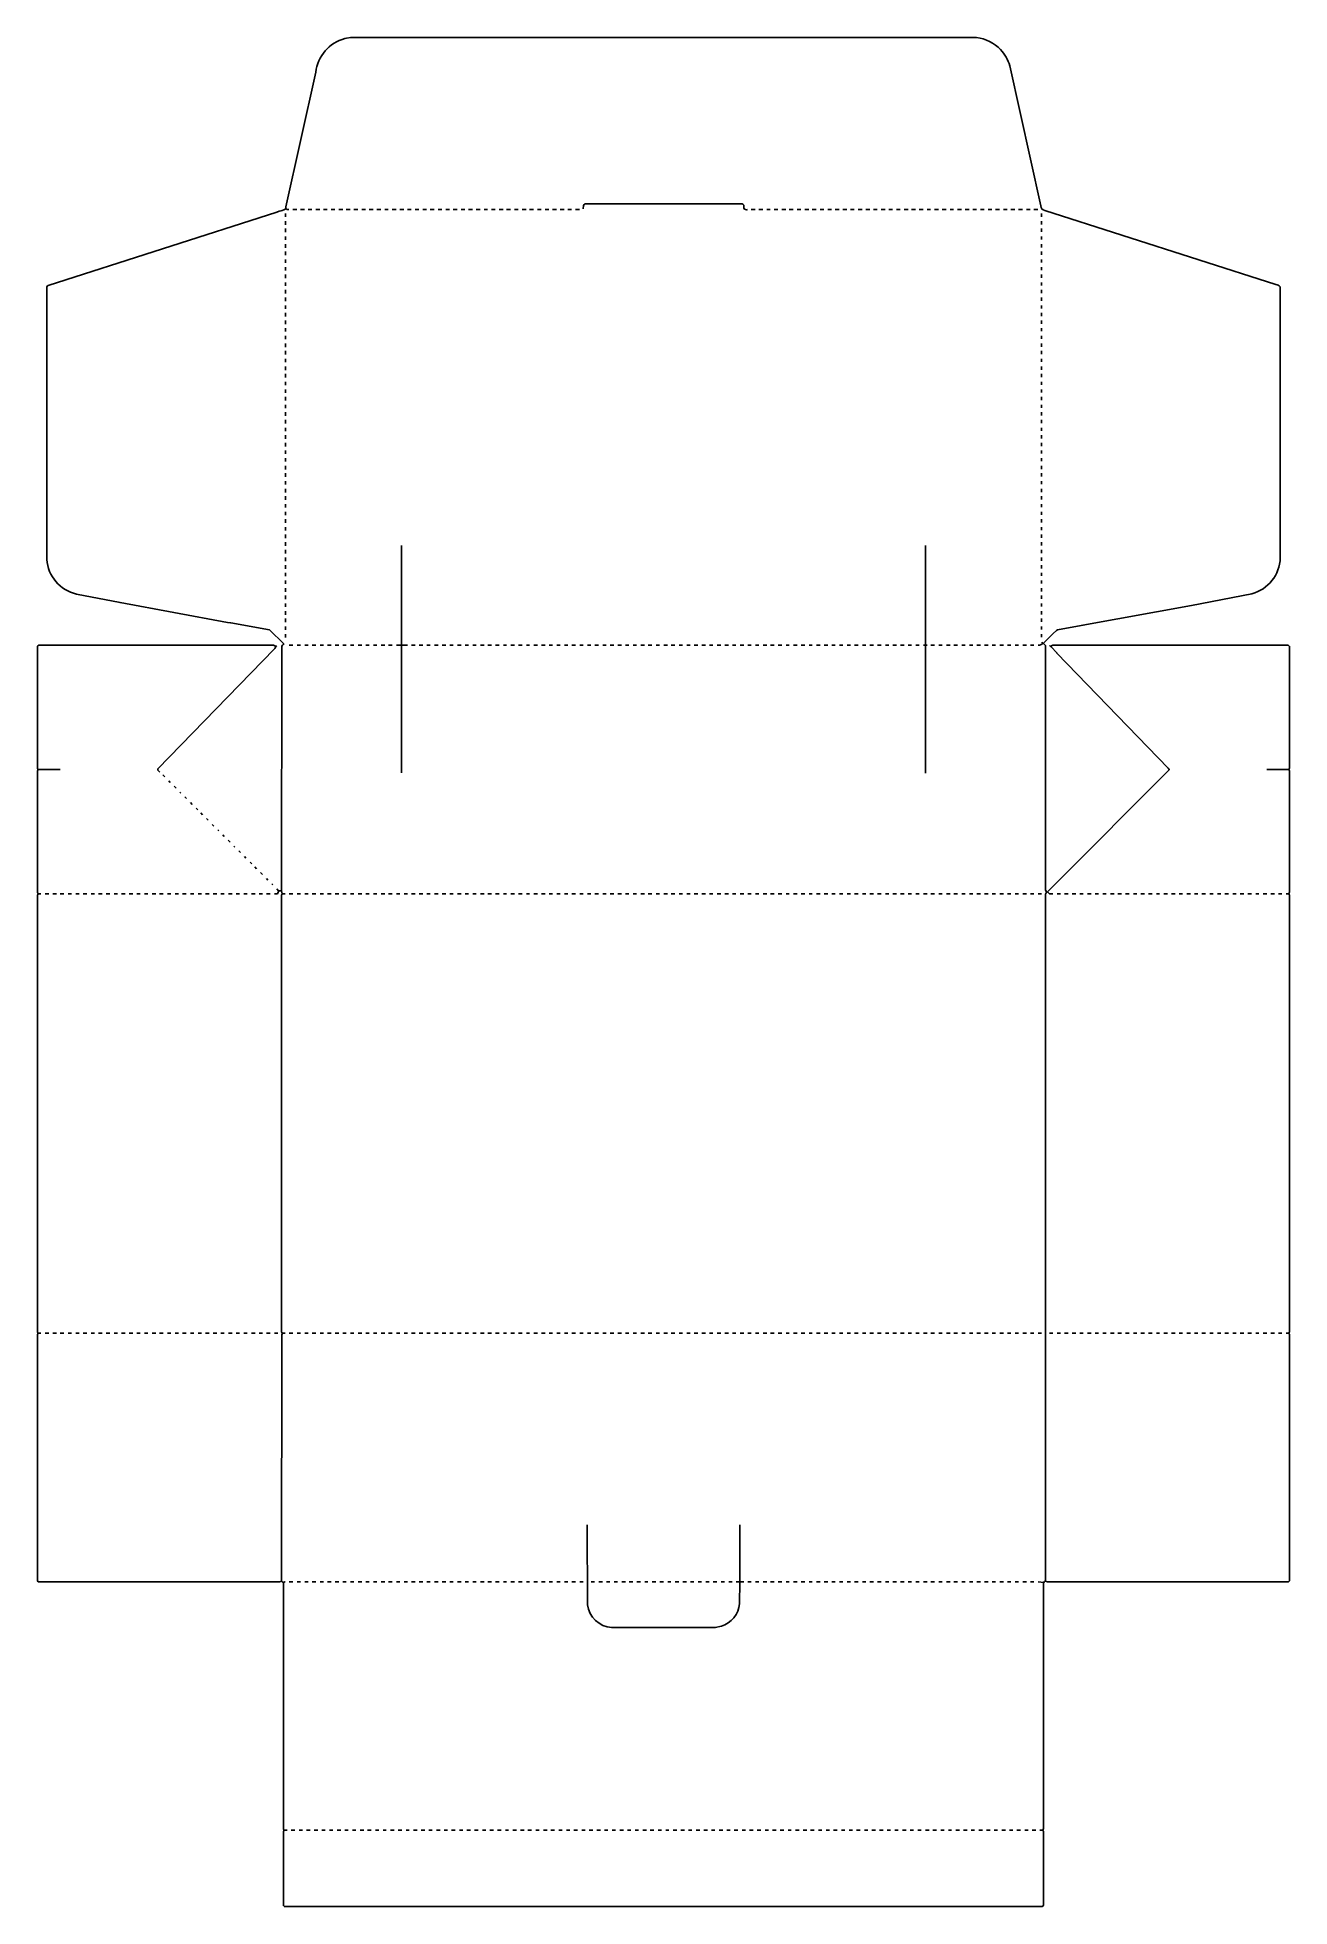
# Model space of a CAD drawing. Extents: x 448 to 4320, y 670 to 6446.
import ezdxf

# ---------------------------------------------------------------- set-up
doc = ezdxf.new("R2010")
doc.units = 0
doc.layers.get('0').update_dxf_attribs({"linetype": 'CONTINUOUS'})

msp = doc.modelspace()

# ---------------------------------------------------------------- linework, layer by layer
at = {"color": 7, "linetype": 'CONTINUOUS'}
for points in [[(3542, 4568, 0.199233), (3557, 4573), (3559, 4573), (3559.2, 4573.9), (3589, 4604), (3599, 4613), (3602, 4615), (3674.9, 4628.4), (3680.9, 4629.4), (4016.1, 4690.6), (4203.1, 4726.7, 0.330405), (4291, 4838), (4291, 5675, 0.194491), (4276.9, 5682.6), (3563.1, 5911.3, -0.413757), (3550.6, 5925.9), (3454.6, 6357.9, 0.124885), (3426.2, 6408.2, 0.179306), (3352.1, 6445.4), (3351, 6446), (1417, 6446), (1404.1, 6443.6), (1399.1, 6442.6, 0.30484), (1308.6, 6338.1), (1216.4, 5921.9), (1216, 5916)], [(1211, 4571), (1209, 4571), (1209, 4573), (1167.1, 4614.2), (1165.9, 4614.8), (1045.9, 4636.6), (1036.1, 4638.4), (703.9, 4699.6), (568.9, 4725.6, -0.329082), (477, 4833), (477, 5675), (479, 5678), (481, 5679), (1188.9, 5906.3), (1196.1, 5908.7, 0.085207), (1214.1, 5915.7), (1216, 5916), (1216.9, 5915.8), (1220.1, 5914.4), (1226, 5914)], [(2644, 5914, -0.310331), (2632, 5918), (2632, 5928, 0.064594), (2627, 5932), (2141, 5932, 0.197634), (2136.5, 5927), (2136, 5916)], [(1188, 4566), (1187, 4565), (1184, 4565), (1180.1, 4567.2), (1179, 4568), (452, 4568, 0.166667), (448, 4564), (448, 4187), (449.2, 4185.1), (450, 4184, -0.120666), (448, 4180), (448, 3803), (449.2, 3801.1), (450, 3800, -0.120666), (448, 3796), (448, 2445), (449.2, 2443.1), (450, 2442, -0.120666), (448, 2438), (448, 1677), (451, 1674), (1199, 1674, -0.120666), (1203, 1676)], [(827, 4176), (821, 4182), (821, 4186), (1180, 4556), (1182, 4558, 0.080376), (1186, 4565)], [(1209, 4571, 0.150432), (1203.5, 4563), (1203, 3809), (1203.4, 3804.1), (1205, 3800, -0.165541), (1203, 3795), (1203, 2446, -0.120666), (1205, 2442), (1204.7, 2440.1), (1203.5, 2437), (1203, 1676), (1208, 1672, 0.119352), (1213.1, 1673.8), (1214, 1674)], [(3542, 1674), (3560, 1672, -0.09902), (3565, 1676), (3565.5, 3799), (3568, 3805), (3570, 3805), (3571, 3806), (3598, 3833), (3946.2, 4181.9), (3947, 4183), (3947.4, 4183.6), (3944.2, 4188.2), (3600.2, 4543.2), (3599.8, 4543.8), (3582.7, 4562.6), (3582, 4565)], [(3565, 1676, -0.120666), (3569, 1674), (4316, 1674), (4319.3, 1676.9), (4320, 1678), (4320, 2438, -0.120666), (4318, 2442, -0.120666), (4320, 2446), (4320, 3796, -0.120666), (4318, 3800, -0.120666), (4320, 3804), (4320, 4180, -0.120666), (4318, 4184, -0.120666), (4320, 4188), (4320, 4564), (4315, 4568), (3588, 4568), (3586.1, 4566.8), (3584.1, 4565.8), (3583, 4565), (3580, 4565), (3578, 4567)], [(1181, 3800), (1190, 3800, 0.144657), (1194, 3809), (1188, 3815)], [(2148, 1850), (2148.6, 1602.9, 0.349576), (2224, 1532), (2544, 1532), (2562.9, 1536.3, 0.295881), (2619.5, 1606), (2620, 1674), (2620, 1850)], [(1209, 1672), (1209.5, 909, 0.145671), (1211, 906, -0.120666), (1209, 902), (1209, 673), (1212, 670), (3555, 670, 0.166667), (3559, 674), (3559, 902, -0.120666), (3557, 906), (3557.2, 906.9), (3558.5, 910), (3559, 1672)]]:
    msp.add_lwpolyline(points, format="xyb", dxfattribs=at)
for points in [[(1215, 5891), (1215, 5902)], [(1238, 5914), (1250, 5914)], [(1262, 5914), (1274, 5914)], [(1285, 5914), (1297, 5914)], [(1309, 5914), (1321, 5914)], [(1333, 5914), (1344, 5914)], [(1356, 5914), (1368, 5914)], [(1380, 5914), (1392, 5914)], [(1403, 5914), (1415, 5914)], [(1427, 5914), (1439, 5914)], [(1451, 5914), (1463, 5914)], [(1474, 5914), (1486, 5914)], [(1498, 5914), (1510, 5914)], [(1522, 5914), (1533, 5914)], [(1545, 5914), (1557, 5914)], [(1569, 5914), (1581, 5914)], [(1592, 5914), (1604, 5914)], [(1616, 5914), (1628, 5914)], [(1640, 5914), (1651, 5914)], [(1663, 5914), (1675, 5914)], [(1687, 5914), (1699, 5914)], [(1711, 5914), (1722, 5914)], [(1734, 5914), (1746, 5914)], [(1758, 5914), (1770, 5914)], [(1781, 5914), (1793, 5914)], [(1805, 5914), (1817, 5914)], [(1829, 5914), (1840, 5914)], [(1852, 5914), (1864, 5914)], [(1876, 5914), (1888, 5914)], [(1899, 5914), (1911, 5914)], [(1923, 5914), (1935, 5914)], [(1947, 5914), (1959, 5914)], [(1970, 5914), (1982, 5914)], [(1994, 5914), (2006, 5914)], [(2018, 5914), (2029, 5914)], [(2041, 5914), (2053, 5914)], [(2065, 5914), (2077, 5914)], [(2088, 5914), (2100, 5914)], [(2112, 5914), (2124, 5914)], [(2655, 5914), (2667, 5914)], [(2679, 5914), (2691, 5914)], [(2703, 5914), (2714, 5914)], [(2726, 5914), (2738, 5914)], [(2750, 5914), (2762, 5914)], [(2773, 5914), (2785, 5914)], [(2797, 5914), (2809, 5914)], [(2821, 5914), (2833, 5914)], [(2844, 5914), (2856, 5914)], [(2868, 5914), (2880, 5914)], [(2892, 5914), (2903, 5914)], [(2915, 5914), (2927, 5914)], [(2939, 5914), (2951, 5914)], [(2962, 5914), (2974, 5914)], [(2986, 5914), (2998, 5914)], [(3010, 5914), (3022, 5914)], [(3033, 5914), (3045, 5914)], [(3057, 5914), (3069, 5914)], [(3081, 5914), (3092, 5914)], [(3104, 5914), (3116, 5914)], [(3128, 5914), (3140, 5914)], [(3151, 5914), (3163, 5914)], [(3175, 5914), (3187, 5914)], [(3199, 5914), (3210, 5914)], [(3222, 5914), (3234, 5914)], [(3246, 5914), (3258, 5914)], [(3270, 5914), (3281, 5914)], [(3293, 5914), (3305, 5914)], [(3317, 5914), (3329, 5914)], [(3340, 5914), (3352, 5914)], [(3364, 5914), (3376, 5914)], [(3388, 5914), (3399, 5914)], [(3411, 5914), (3423, 5914)], [(3435, 5914), (3447, 5914)], [(3458, 5914), (3470, 5914)], [(3482, 5914), (3494, 5914)], [(3506, 5914), (3518, 5914)], [(3529, 5914), (3541, 5914)], [(3553, 5892), (3553, 5902)], [(1215, 5867), (1215, 5878)], [(1215, 5844), (1215, 5855)], [(3553, 5868), (3553, 5878)], [(3553, 5845), (3553, 5855)], [(1215, 5820), (1215, 5831)], [(1215, 5796), (1215, 5807)], [(1215, 5773), (1215, 5784)], [(3553, 5821), (3553, 5831)], [(3553, 5797), (3553, 5807)], [(3553, 5774), (3553, 5784)], [(1215, 5749), (1215, 5760)], [(1215, 5726), (1215, 5736)], [(3553, 5750), (3553, 5760)], [(3553, 5727), (3553, 5736)], [(1215, 5702), (1215, 5713)], [(1215, 5678), (1215, 5689)], [(1215, 5655), (1215, 5666)], [(3553, 5703), (3553, 5713)], [(3553, 5679), (3553, 5689)], [(3553, 5656), (3553, 5666)], [(1215, 5631), (1215, 5642)], [(1215, 5607), (1215, 5618)], [(3553, 5632), (3553, 5642)], [(3553, 5608), (3553, 5618)], [(1215, 5584), (1215, 5595)], [(1215, 5560), (1215, 5571)], [(1215, 5537), (1215, 5547)], [(3553, 5585), (3553, 5595)], [(3553, 5561), (3553, 5571)], [(3553, 5538), (3553, 5547)], [(1215, 5513), (1215, 5524)], [(1215, 5489), (1215, 5500)], [(3553, 5514), (3553, 5524)], [(3553, 5490), (3553, 5500)], [(1215, 5466), (1215, 5477)], [(1215, 5442), (1215, 5453)], [(3553, 5467), (3553, 5477)], [(3553, 5443), (3553, 5453)], [(1215, 5418), (1215, 5429)], [(1215, 5395), (1215, 5406)], [(1215, 5371), (1215, 5382)], [(3553, 5419), (3553, 5429)], [(3553, 5396), (3553, 5406)], [(3553, 5372), (3553, 5382)], [(1215, 5348), (1215, 5358)], [(1215, 5324), (1215, 5335)], [(3553, 5349), (3553, 5358)], [(3553, 5325), (3553, 5335)], [(1215, 5300), (1215, 5311)], [(1215, 5277), (1215, 5288)], [(1215, 5253), (1215, 5264)], [(3553, 5301), (3553, 5311)], [(3553, 5278), (3553, 5288)], [(3553, 5254), (3553, 5264)], [(1215, 5229), (1215, 5240)], [(1215, 5206), (1215, 5217)], [(3553, 5230), (3553, 5240)], [(3553, 5207), (3553, 5217)], [(1215, 5182), (1215, 5193)], [(1215, 5159), (1215, 5169)], [(1215, 5135), (1215, 5146)], [(3553, 5183), (3553, 5193)], [(3553, 5160), (3553, 5169)], [(3553, 5136), (3553, 5146)], [(1215, 5111), (1215, 5122)], [(1215, 5088), (1215, 5099)], [(3553, 5112), (3553, 5122)], [(3553, 5089), (3553, 5099)], [(1215, 5064), (1215, 5075)], [(1215, 5040), (1215, 5051)], [(1215, 5017), (1215, 5028)], [(3553, 5065), (3553, 5075)], [(3553, 5041), (3553, 5051)], [(3553, 5018), (3553, 5028)], [(1215, 4993), (1215, 5004)], [(1215, 4970), (1215, 4980)], [(3553, 4994), (3553, 5004)], [(3553, 4971), (3553, 4980)], [(1215, 4946), (1215, 4957)], [(1215, 4922), (1215, 4933)], [(1215, 4899), (1215, 4910)], [(3553, 4947), (3553, 4957)], [(3553, 4923), (3553, 4933)], [(3553, 4900), (3553, 4910)], [(1215, 4875), (1215, 4886)], [(1215, 4851), (1215, 4862)], [(1574, 4173), (1574, 4568), (1574, 4876)], [(3194, 4172), (3194, 4568), (3194, 4876)], [(3553, 4876), (3553, 4886)], [(3553, 4852), (3553, 4862)], [(1215, 4828), (1215, 4839)], [(1215, 4804), (1215, 4815)], [(3553, 4829), (3553, 4839)], [(3553, 4805), (3553, 4815)], [(1215, 4781), (1215, 4791)], [(1215, 4757), (1215, 4768)], [(1215, 4733), (1215, 4744)], [(3553, 4782), (3553, 4791)], [(3553, 4758), (3553, 4768)], [(3553, 4734), (3553, 4744)], [(1215, 4710), (1215, 4721)], [(1215, 4686), (1215, 4697)], [(3553, 4711), (3553, 4721)], [(3553, 4687), (3553, 4697)], [(1215, 4662), (1215, 4673)], [(1215, 4639), (1215, 4650)], [(1215, 4615), (1215, 4626)], [(3553, 4663), (3553, 4673)], [(3553, 4640), (3553, 4650)], [(3553, 4616), (3553, 4626)], [(1215, 4592), (1215, 4602)], [(1227, 4568), (1238, 4568)], [(1251, 4568), (1262, 4568)], [(1275, 4568), (1285, 4568)], [(1298, 4568), (1309, 4568)], [(1322, 4568), (1333, 4568)], [(1345, 4568), (1356, 4568)], [(1369, 4568), (1380, 4568)], [(1393, 4568), (1403, 4568)], [(1416, 4568), (1427, 4568)], [(1440, 4568), (1451, 4568)], [(1464, 4568), (1474, 4568)], [(1487, 4568), (1498, 4568)], [(1511, 4568), (1522, 4568)], [(1534, 4568), (1545, 4568)], [(1558, 4568), (1574, 4568), (1592, 4568)], [(1605, 4568), (1616, 4568)], [(1629, 4568), (1640, 4568)], [(1652, 4568), (1663, 4568)], [(1676, 4568), (1687, 4568)], [(1700, 4568), (1711, 4568)], [(1723, 4568), (1734, 4568)], [(1747, 4568), (1758, 4568)], [(1771, 4568), (1781, 4568)], [(1794, 4568), (1805, 4568)], [(1818, 4568), (1829, 4568)], [(1841, 4568), (1852, 4568)], [(1865, 4568), (1876, 4568)], [(1889, 4568), (1899, 4568)], [(1912, 4568), (1923, 4568)], [(1936, 4568), (1947, 4568)], [(1960, 4568), (1970, 4568)], [(1983, 4568), (1994, 4568)], [(2007, 4568), (2018, 4568)], [(2030, 4568), (2041, 4568)], [(2054, 4568), (2065, 4568)], [(2078, 4568), (2088, 4568)], [(2101, 4568), (2112, 4568)], [(2125, 4568), (2136, 4568)], [(2149, 4568), (2159, 4568)], [(2172, 4568), (2183, 4568)], [(2196, 4568), (2207, 4568)], [(2219, 4568), (2230, 4568)], [(2243, 4568), (2254, 4568)], [(2267, 4568), (2277, 4568)], [(2290, 4568), (2301, 4568)], [(2314, 4568), (2325, 4568)], [(2337, 4568), (2348, 4568)], [(2361, 4568), (2372, 4568)], [(2385, 4568), (2396, 4568)], [(2408, 4568), (2419, 4568)], [(2432, 4568), (2443, 4568)], [(2456, 4568), (2466, 4568)], [(2479, 4568), (2490, 4568)], [(2503, 4568), (2514, 4568)], [(2526, 4568), (2537, 4568)], [(2550, 4568), (2561, 4568)], [(2574, 4568), (2585, 4568)], [(2597, 4568), (2608, 4568)], [(2621, 4568), (2632, 4568)], [(2645, 4568), (2655, 4568)], [(2668, 4568), (2679, 4568)], [(2692, 4568), (2703, 4568)], [(2715, 4568), (2726, 4568)], [(2739, 4568), (2750, 4568)], [(2763, 4568), (2773, 4568)], [(2786, 4568), (2797, 4568)], [(2810, 4568), (2821, 4568)], [(2834, 4568), (2844, 4568)], [(2857, 4568), (2868, 4568)], [(2881, 4568), (2892, 4568)], [(2904, 4568), (2915, 4568)], [(2928, 4568), (2939, 4568)], [(2952, 4568), (2962, 4568)], [(2975, 4568), (2986, 4568)], [(2999, 4568), (3010, 4568)], [(3022, 4568), (3033, 4568)], [(3046, 4568), (3057, 4568)], [(3070, 4568), (3081, 4568)], [(3093, 4568), (3104, 4568)], [(3117, 4568), (3128, 4568)], [(3141, 4568), (3151, 4568)], [(3164, 4568), (3175, 4568)], [(3188, 4568), (3194, 4568), (3199, 4568)], [(3211, 4568), (3222, 4568)], [(3235, 4568), (3246, 4568)], [(3259, 4568), (3270, 4568)], [(3282, 4568), (3293, 4568)], [(3306, 4568), (3317, 4568)], [(3330, 4568), (3340, 4568)], [(3353, 4568), (3364, 4568)], [(3377, 4568), (3388, 4568)], [(3400, 4568), (3411, 4568)], [(3424, 4568), (3435, 4568)], [(3448, 4568), (3458, 4568)], [(3471, 4568), (3482, 4568)], [(3495, 4568), (3506, 4568)], [(3519, 4568), (3529, 4568)], [(3553, 4593), (3553, 4602)], [(3557, 4573), (3554, 4577)], [(3568, 3805), (3567.8, 3805.9), (3565.5, 3811), (3565, 4567), (3559, 4573)], [(450, 4184), (518, 4184)], [(842, 4161), (836, 4167)], [(4250, 4184), (4318, 4184)], [(859, 4144), (854, 4149)], [(877, 4126), (871, 4132)], [(892, 4111), (889, 4114)], [(909, 4094), (904, 4099)], [(927, 4076), (921, 4082)], [(944, 4059), (939, 4064)], [(959, 4044), (953, 4050)], [(976, 4027), (971, 4032)], [(994, 4009), (989, 4014)], [(1009, 3994), (1006, 3997)], [(1026, 3977), (1021, 3982)], [(1044, 3959), (1038, 3965)], [(1059, 3944), (1056, 3947)], [(1076, 3927), (1071, 3932)], [(1093, 3910), (1088, 3915)], [(1111, 3892), (1106, 3897)], [(1126, 3877), (1120, 3883)], [(1144, 3859), (1138, 3865)], [(1161, 3842), (1156, 3847)], [(1176, 3827), (1173, 3830)], [(450, 3800), (459, 3800)], [(472, 3800), (483, 3800)], [(496, 3800), (507, 3800)], [(519, 3800), (530, 3800)], [(543, 3800), (554, 3800)], [(567, 3800), (577, 3800)], [(590, 3800), (601, 3800)], [(614, 3800), (625, 3800)], [(637, 3800), (648, 3800)], [(661, 3800), (672, 3800)], [(685, 3800), (696, 3800)], [(708, 3800), (719, 3800)], [(732, 3800), (743, 3800)], [(756, 3800), (766, 3800)], [(779, 3800), (790, 3800)], [(803, 3800), (814, 3800)], [(826, 3800), (837, 3800)], [(850, 3800), (861, 3800)], [(874, 3800), (884, 3800)], [(897, 3800), (908, 3800)], [(921, 3800), (932, 3800)], [(945, 3800), (955, 3800)], [(968, 3800), (979, 3800)], [(992, 3800), (1003, 3800)], [(1015, 3800), (1026, 3800)], [(1039, 3800), (1050, 3800)], [(1063, 3800), (1073, 3800)], [(1086, 3800), (1097, 3800)], [(1110, 3800), (1121, 3800)], [(1134, 3800), (1144, 3800)], [(1157, 3800), (1168, 3800)], [(1194, 3809), (1203, 3809)], [(1205, 3800), (1214, 3800)], [(1227, 3800), (1238, 3800)], [(1251, 3800), (1262, 3800)], [(1275, 3800), (1285, 3800)], [(1298, 3800), (1309, 3800)], [(1322, 3800), (1333, 3800)], [(1345, 3800), (1356, 3800)], [(1369, 3800), (1380, 3800)], [(1393, 3800), (1403, 3800)], [(1416, 3800), (1427, 3800)], [(1440, 3800), (1451, 3800)], [(1464, 3800), (1474, 3800)], [(1487, 3800), (1498, 3800)], [(1511, 3800), (1522, 3800)], [(1534, 3800), (1545, 3800)], [(1558, 3800), (1569, 3800)], [(1582, 3800), (1592, 3800)], [(1605, 3800), (1616, 3800)], [(1629, 3800), (1640, 3800)], [(1652, 3800), (1663, 3800)], [(1676, 3800), (1687, 3800)], [(1700, 3800), (1711, 3800)], [(1723, 3800), (1734, 3800)], [(1747, 3800), (1758, 3800)], [(1771, 3800), (1781, 3800)], [(1794, 3800), (1805, 3800)], [(1818, 3800), (1829, 3800)], [(1841, 3800), (1852, 3800)], [(1865, 3800), (1876, 3800)], [(1889, 3800), (1899, 3800)], [(1912, 3800), (1923, 3800)], [(1936, 3800), (1947, 3800)], [(1960, 3800), (1970, 3800)], [(1983, 3800), (1994, 3800)], [(2007, 3800), (2018, 3800)], [(2030, 3800), (2041, 3800)], [(2054, 3800), (2065, 3800)], [(2078, 3800), (2088, 3800)], [(2101, 3800), (2112, 3800)], [(2125, 3800), (2136, 3800)], [(2149, 3800), (2159, 3800)], [(2172, 3800), (2183, 3800)], [(2196, 3800), (2207, 3800)], [(2219, 3800), (2230, 3800)], [(2243, 3800), (2254, 3800)], [(2267, 3800), (2277, 3800)], [(2290, 3800), (2301, 3800)], [(2314, 3800), (2325, 3800)], [(2337, 3800), (2348, 3800)], [(2361, 3800), (2372, 3800)], [(2385, 3800), (2396, 3800)], [(2408, 3800), (2419, 3800)], [(2432, 3800), (2443, 3800)], [(2456, 3800), (2466, 3800)], [(2479, 3800), (2490, 3800)], [(2503, 3800), (2514, 3800)], [(2526, 3800), (2537, 3800)], [(2550, 3800), (2561, 3800)], [(2574, 3800), (2585, 3800)], [(2597, 3800), (2608, 3800)], [(2621, 3800), (2632, 3800)], [(2645, 3800), (2655, 3800)], [(2668, 3800), (2679, 3800)], [(2692, 3800), (2703, 3800)], [(2715, 3800), (2726, 3800)], [(2739, 3800), (2750, 3800)], [(2763, 3800), (2773, 3800)], [(2786, 3800), (2797, 3800)], [(2810, 3800), (2821, 3800)], [(2834, 3800), (2844, 3800)], [(2857, 3800), (2868, 3800)], [(2881, 3800), (2892, 3800)], [(2904, 3800), (2915, 3800)], [(2928, 3800), (2939, 3800)], [(2952, 3800), (2962, 3800)], [(2975, 3800), (2986, 3800)], [(2999, 3800), (3010, 3800)], [(3022, 3800), (3033, 3800)], [(3046, 3800), (3057, 3800)], [(3070, 3800), (3081, 3800)], [(3093, 3800), (3104, 3800)], [(3117, 3800), (3128, 3800)], [(3141, 3800), (3151, 3800)], [(3164, 3800), (3175, 3800)], [(3188, 3800), (3199, 3800)], [(3211, 3800), (3222, 3800)], [(3235, 3800), (3246, 3800)], [(3259, 3800), (3270, 3800)], [(3282, 3800), (3293, 3800)], [(3306, 3800), (3317, 3800)], [(3330, 3800), (3340, 3800)], [(3353, 3800), (3364, 3800)], [(3377, 3800), (3388, 3800)], [(3400, 3800), (3411, 3800)], [(3424, 3800), (3435, 3800)], [(3448, 3800), (3458, 3800)], [(3471, 3800), (3482, 3800)], [(3495, 3800), (3506, 3800)], [(3519, 3800), (3529, 3800)], [(3542, 3800), (3553, 3800)], [(3588, 3800), (3577, 3800), (3571, 3806)], [(3601, 3800), (3611, 3800)], [(3624, 3800), (3635, 3800)], [(3648, 3800), (3659, 3800)], [(3671, 3800), (3682, 3800)], [(3695, 3800), (3706, 3800)], [(3719, 3800), (3729, 3800)], [(3742, 3800), (3753, 3800)], [(3766, 3800), (3777, 3800)], [(3789, 3800), (3800, 3800)], [(3813, 3800), (3824, 3800)], [(3837, 3800), (3848, 3800)], [(3860, 3800), (3871, 3800)], [(3884, 3800), (3895, 3800)], [(3908, 3800), (3918, 3800)], [(3931, 3800), (3942, 3800)], [(3955, 3800), (3966, 3800)], [(3978, 3800), (3989, 3800)], [(4002, 3800), (4013, 3800)], [(4026, 3800), (4036, 3800)], [(4049, 3800), (4060, 3800)], [(4073, 3800), (4084, 3800)], [(4097, 3800), (4107, 3800)], [(4120, 3800), (4131, 3800)], [(4144, 3800), (4155, 3800)], [(4167, 3800), (4178, 3800)], [(4191, 3800), (4202, 3800)], [(4215, 3800), (4225, 3800)], [(4238, 3800), (4249, 3800)], [(4262, 3800), (4273, 3800)], [(4286, 3800), (4296, 3800)], [(4309, 3800), (4318, 3800)], [(450, 2442), (459, 2442)], [(472, 2442), (483, 2442)], [(496, 2442), (507, 2442)], [(519, 2442), (530, 2442)], [(543, 2442), (554, 2442)], [(567, 2442), (577, 2442)], [(590, 2442), (601, 2442)], [(614, 2442), (625, 2442)], [(637, 2442), (648, 2442)], [(661, 2442), (672, 2442)], [(685, 2442), (696, 2442)], [(708, 2442), (719, 2442)], [(732, 2442), (743, 2442)], [(756, 2442), (766, 2442)], [(779, 2442), (790, 2442)], [(803, 2442), (814, 2442)], [(826, 2442), (837, 2442)], [(850, 2442), (861, 2442)], [(874, 2442), (884, 2442)], [(897, 2442), (908, 2442)], [(921, 2442), (932, 2442)], [(945, 2442), (955, 2442)], [(968, 2442), (979, 2442)], [(992, 2442), (1003, 2442)], [(1015, 2442), (1026, 2442)], [(1039, 2442), (1050, 2442)], [(1063, 2442), (1073, 2442)], [(1086, 2442), (1097, 2442)], [(1110, 2442), (1121, 2442)], [(1134, 2442), (1144, 2442)], [(1157, 2442), (1168, 2442)], [(1181, 2442), (1192, 2442)], [(1205, 2442), (1214, 2442)], [(1227, 2442), (1238, 2442)], [(1251, 2442), (1262, 2442)], [(1275, 2442), (1285, 2442)], [(1298, 2442), (1309, 2442)], [(1322, 2442), (1333, 2442)], [(1345, 2442), (1356, 2442)], [(1369, 2442), (1380, 2442)], [(1393, 2442), (1403, 2442)], [(1416, 2442), (1427, 2442)], [(1440, 2442), (1451, 2442)], [(1464, 2442), (1474, 2442)], [(1487, 2442), (1498, 2442)], [(1511, 2442), (1522, 2442)], [(1534, 2442), (1545, 2442)], [(1558, 2442), (1569, 2442)], [(1582, 2442), (1592, 2442)], [(1605, 2442), (1616, 2442)], [(1629, 2442), (1640, 2442)], [(1652, 2442), (1663, 2442)], [(1676, 2442), (1687, 2442)], [(1700, 2442), (1711, 2442)], [(1723, 2442), (1734, 2442)], [(1747, 2442), (1758, 2442)], [(1771, 2442), (1781, 2442)], [(1794, 2442), (1805, 2442)], [(1818, 2442), (1829, 2442)], [(1841, 2442), (1852, 2442)], [(1865, 2442), (1876, 2442)], [(1889, 2442), (1899, 2442)], [(1912, 2442), (1923, 2442)], [(1936, 2442), (1947, 2442)], [(1960, 2442), (1970, 2442)], [(1983, 2442), (1994, 2442)], [(2007, 2442), (2018, 2442)], [(2030, 2442), (2041, 2442)], [(2054, 2442), (2065, 2442)], [(2078, 2442), (2088, 2442)], [(2101, 2442), (2112, 2442)], [(2125, 2442), (2136, 2442)], [(2149, 2442), (2159, 2442)], [(2172, 2442), (2183, 2442)], [(2196, 2442), (2207, 2442)], [(2219, 2442), (2230, 2442)], [(2243, 2442), (2254, 2442)], [(2267, 2442), (2277, 2442)], [(2290, 2442), (2301, 2442)], [(2314, 2442), (2325, 2442)], [(2337, 2442), (2348, 2442)], [(2361, 2442), (2372, 2442)], [(2385, 2442), (2396, 2442)], [(2408, 2442), (2419, 2442)], [(2432, 2442), (2443, 2442)], [(2456, 2442), (2466, 2442)], [(2479, 2442), (2490, 2442)], [(2503, 2442), (2514, 2442)], [(2526, 2442), (2537, 2442)], [(2550, 2442), (2561, 2442)], [(2574, 2442), (2585, 2442)], [(2597, 2442), (2608, 2442)], [(2621, 2442), (2632, 2442)], [(2645, 2442), (2655, 2442)], [(2668, 2442), (2679, 2442)], [(2692, 2442), (2703, 2442)], [(2715, 2442), (2726, 2442)], [(2739, 2442), (2750, 2442)], [(2763, 2442), (2773, 2442)], [(2786, 2442), (2797, 2442)], [(2810, 2442), (2821, 2442)], [(2834, 2442), (2844, 2442)], [(2857, 2442), (2868, 2442)], [(2881, 2442), (2892, 2442)], [(2904, 2442), (2915, 2442)], [(2928, 2442), (2939, 2442)], [(2952, 2442), (2962, 2442)], [(2975, 2442), (2986, 2442)], [(2999, 2442), (3010, 2442)], [(3022, 2442), (3033, 2442)], [(3046, 2442), (3057, 2442)], [(3070, 2442), (3081, 2442)], [(3093, 2442), (3104, 2442)], [(3117, 2442), (3128, 2442)], [(3141, 2442), (3151, 2442)], [(3164, 2442), (3175, 2442)], [(3188, 2442), (3199, 2442)], [(3211, 2442), (3222, 2442)], [(3235, 2442), (3246, 2442)], [(3259, 2442), (3270, 2442)], [(3282, 2442), (3293, 2442)], [(3306, 2442), (3317, 2442)], [(3330, 2442), (3340, 2442)], [(3353, 2442), (3364, 2442)], [(3377, 2442), (3388, 2442)], [(3400, 2442), (3411, 2442)], [(3424, 2442), (3435, 2442)], [(3448, 2442), (3458, 2442)], [(3471, 2442), (3482, 2442)], [(3495, 2442), (3506, 2442)], [(3519, 2442), (3529, 2442)], [(3542, 2442), (3553, 2442)], [(3577, 2442), (3588, 2442)], [(3601, 2442), (3611, 2442)], [(3624, 2442), (3635, 2442)], [(3648, 2442), (3659, 2442)], [(3671, 2442), (3682, 2442)], [(3695, 2442), (3706, 2442)], [(3719, 2442), (3729, 2442)], [(3742, 2442), (3753, 2442)], [(3766, 2442), (3777, 2442)], [(3789, 2442), (3800, 2442)], [(3813, 2442), (3824, 2442)], [(3837, 2442), (3848, 2442)], [(3860, 2442), (3871, 2442)], [(3884, 2442), (3895, 2442)], [(3908, 2442), (3918, 2442)], [(3931, 2442), (3942, 2442)], [(3955, 2442), (3966, 2442)], [(3978, 2442), (3989, 2442)], [(4002, 2442), (4013, 2442)], [(4026, 2442), (4036, 2442)], [(4049, 2442), (4060, 2442)], [(4073, 2442), (4084, 2442)], [(4097, 2442), (4107, 2442)], [(4120, 2442), (4131, 2442)], [(4144, 2442), (4155, 2442)], [(4167, 2442), (4178, 2442)], [(4191, 2442), (4202, 2442)], [(4215, 2442), (4225, 2442)], [(4238, 2442), (4249, 2442)], [(4262, 2442), (4273, 2442)], [(4286, 2442), (4296, 2442)], [(4309, 2442), (4318, 2442)], [(1227, 1674), (1238, 1674)], [(1251, 1674), (1262, 1674)], [(1275, 1674), (1285, 1674)], [(1298, 1674), (1309, 1674)], [(1322, 1674), (1333, 1674)], [(1345, 1674), (1356, 1674)], [(1369, 1674), (1380, 1674)], [(1393, 1674), (1403, 1674)], [(1416, 1674), (1427, 1674)], [(1440, 1674), (1451, 1674)], [(1464, 1674), (1474, 1674)], [(1487, 1674), (1498, 1674)], [(1511, 1674), (1522, 1674)], [(1534, 1674), (1545, 1674)], [(1558, 1674), (1569, 1674)], [(1582, 1674), (1592, 1674)], [(1605, 1674), (1616, 1674)], [(1629, 1674), (1640, 1674)], [(1652, 1674), (1663, 1674)], [(1676, 1674), (1687, 1674)], [(1700, 1674), (1711, 1674)], [(1723, 1674), (1734, 1674)], [(1747, 1674), (1758, 1674)], [(1771, 1674), (1781, 1674)], [(1794, 1674), (1805, 1674)], [(1818, 1674), (1829, 1674)], [(1841, 1674), (1852, 1674)], [(1865, 1674), (1876, 1674)], [(1889, 1674), (1899, 1674)], [(1912, 1674), (1923, 1674)], [(1936, 1674), (1947, 1674)], [(1960, 1674), (1970, 1674)], [(1983, 1674), (1994, 1674)], [(2007, 1674), (2018, 1674)], [(2030, 1674), (2041, 1674)], [(2054, 1674), (2065, 1674)], [(2078, 1674), (2088, 1674)], [(2101, 1674), (2112, 1674)], [(2125, 1674), (2136, 1674)], [(2160, 1674), (2171, 1674)], [(2184, 1674), (2195, 1674)], [(2208, 1674), (2218, 1674)], [(2231, 1674), (2242, 1674)], [(2255, 1674), (2266, 1674)], [(2278, 1674), (2289, 1674)], [(2302, 1674), (2313, 1674)], [(2326, 1674), (2336, 1674)], [(2349, 1674), (2360, 1674)], [(2373, 1674), (2384, 1674)], [(2397, 1674), (2407, 1674)], [(2420, 1674), (2431, 1674)], [(2444, 1674), (2455, 1674)], [(2467, 1674), (2478, 1674)], [(2491, 1674), (2502, 1674)], [(2515, 1674), (2525, 1674)], [(2538, 1674), (2549, 1674)], [(2562, 1674), (2573, 1674)], [(2586, 1674), (2596, 1674)], [(2609, 1674), (2620, 1674), (2632, 1674)], [(2645, 1674), (2655, 1674)], [(2668, 1674), (2679, 1674)], [(2692, 1674), (2703, 1674)], [(2715, 1674), (2726, 1674)], [(2739, 1674), (2750, 1674)], [(2763, 1674), (2773, 1674)], [(2786, 1674), (2797, 1674)], [(2810, 1674), (2821, 1674)], [(2834, 1674), (2844, 1674)], [(2857, 1674), (2868, 1674)], [(2881, 1674), (2892, 1674)], [(2904, 1674), (2915, 1674)], [(2928, 1674), (2939, 1674)], [(2952, 1674), (2962, 1674)], [(2975, 1674), (2986, 1674)], [(2999, 1674), (3010, 1674)], [(3022, 1674), (3033, 1674)], [(3046, 1674), (3057, 1674)], [(3070, 1674), (3081, 1674)], [(3093, 1674), (3104, 1674)], [(3117, 1674), (3128, 1674)], [(3141, 1674), (3151, 1674)], [(3164, 1674), (3175, 1674)], [(3188, 1674), (3199, 1674)], [(3211, 1674), (3222, 1674)], [(3235, 1674), (3246, 1674)], [(3259, 1674), (3270, 1674)], [(3282, 1674), (3293, 1674)], [(3306, 1674), (3317, 1674)], [(3330, 1674), (3340, 1674)], [(3353, 1674), (3364, 1674)], [(3377, 1674), (3388, 1674)], [(3400, 1674), (3411, 1674)], [(3424, 1674), (3435, 1674)], [(3448, 1674), (3458, 1674)], [(3471, 1674), (3482, 1674)], [(3495, 1674), (3506, 1674)], [(3519, 1674), (3529, 1674)], [(1211, 906), (1220, 906)], [(1233, 906), (1244, 906)], [(1257, 906), (1268, 906)], [(1280, 906), (1291, 906)], [(1304, 906), (1315, 906)], [(1328, 906), (1338, 906)], [(1351, 906), (1362, 906)], [(1375, 906), (1386, 906)], [(1399, 906), (1409, 906)], [(1422, 906), (1433, 906)], [(1446, 906), (1457, 906)], [(1469, 906), (1480, 906)], [(1493, 906), (1504, 906)], [(1517, 906), (1527, 906)], [(1540, 906), (1551, 906)], [(1564, 906), (1575, 906)], [(1588, 906), (1598, 906)], [(1611, 906), (1622, 906)], [(1635, 906), (1646, 906)], [(1658, 906), (1669, 906)], [(1682, 906), (1693, 906)], [(1706, 906), (1716, 906)], [(1729, 906), (1740, 906)], [(1753, 906), (1764, 906)], [(1776, 906), (1787, 906)], [(1800, 906), (1811, 906)], [(1824, 906), (1835, 906)], [(1847, 906), (1858, 906)], [(1871, 906), (1882, 906)], [(1895, 906), (1905, 906)], [(1918, 906), (1929, 906)], [(1942, 906), (1953, 906)], [(1965, 906), (1976, 906)], [(1989, 906), (2000, 906)], [(2013, 906), (2024, 906)], [(2036, 906), (2047, 906)], [(2060, 906), (2071, 906)], [(2084, 906), (2094, 906)], [(2107, 906), (2118, 906)], [(2131, 906), (2142, 906)], [(2154, 906), (2165, 906)], [(2178, 906), (2189, 906)], [(2202, 906), (2212, 906)], [(2225, 906), (2236, 906)], [(2249, 906), (2260, 906)], [(2273, 906), (2283, 906)], [(2296, 906), (2307, 906)], [(2320, 906), (2331, 906)], [(2343, 906), (2354, 906)], [(2367, 906), (2378, 906)], [(2391, 906), (2401, 906)], [(2414, 906), (2425, 906)], [(2438, 906), (2449, 906)], [(2461, 906), (2472, 906)], [(2485, 906), (2496, 906)], [(2509, 906), (2520, 906)], [(2532, 906), (2543, 906)], [(2556, 906), (2567, 906)], [(2580, 906), (2590, 906)], [(2603, 906), (2614, 906)], [(2627, 906), (2638, 906)], [(2650, 906), (2661, 906)], [(2674, 906), (2685, 906)], [(2698, 906), (2709, 906)], [(2721, 906), (2732, 906)], [(2745, 906), (2756, 906)], [(2769, 906), (2779, 906)], [(2792, 906), (2803, 906)], [(2816, 906), (2827, 906)], [(2839, 906), (2850, 906)], [(2863, 906), (2874, 906)], [(2887, 906), (2897, 906)], [(2910, 906), (2921, 906)], [(2934, 906), (2945, 906)], [(2958, 906), (2968, 906)], [(2981, 906), (2992, 906)], [(3005, 906), (3016, 906)], [(3028, 906), (3039, 906)], [(3052, 906), (3063, 906)], [(3076, 906), (3086, 906)], [(3099, 906), (3110, 906)], [(3123, 906), (3134, 906)], [(3147, 906), (3157, 906)], [(3170, 906), (3181, 906)], [(3194, 906), (3205, 906)], [(3217, 906), (3228, 906)], [(3241, 906), (3252, 906)], [(3265, 906), (3275, 906)], [(3288, 906), (3299, 906)], [(3312, 906), (3323, 906)], [(3335, 906), (3346, 906)], [(3359, 906), (3370, 906)], [(3383, 906), (3394, 906)], [(3406, 906), (3417, 906)], [(3430, 906), (3441, 906)], [(3454, 906), (3464, 906)], [(3477, 906), (3488, 906)], [(3501, 906), (3512, 906)], [(3524, 906), (3535, 906)], [(3548, 906), (3557, 906)]]:
    msp.add_lwpolyline(points, dxfattribs=at)

doc.saveas('drawing.dxf')
